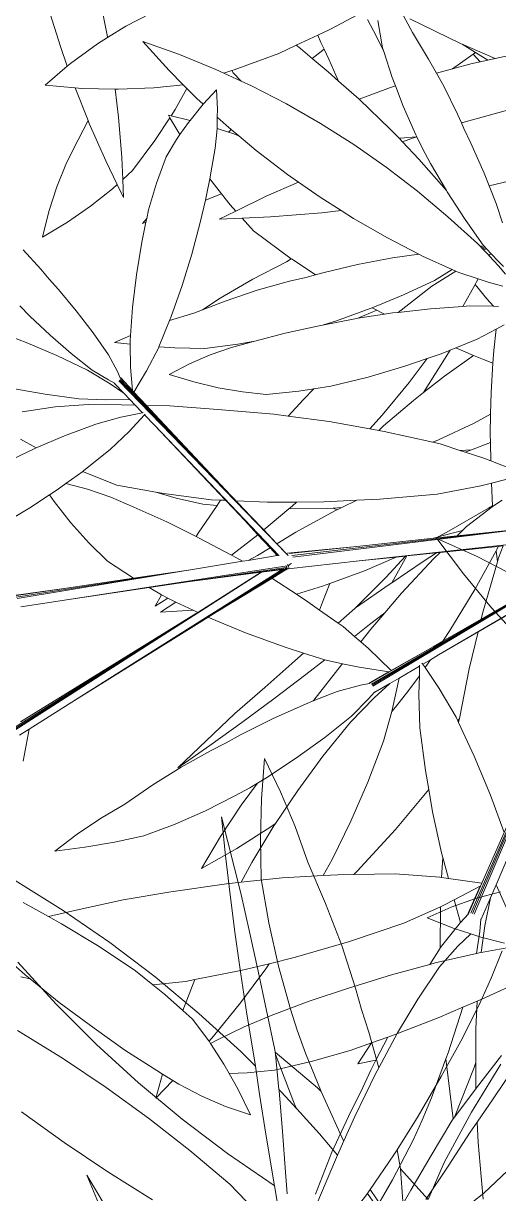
# Model space of a CAD drawing. Header units: millimetres. Extents: x 8 to 218431, y 13 to 56484.
# Drawn here: x 41302 to 41467.5, y 11321.4 to 11728.9 of the extents above; entities that cross this region are included whole.
import ezdxf

# ---------------------------------------------------------------- set-up
doc = ezdxf.new("R2010")
doc.units = ezdxf.units.MM
doc.header["$MEASUREMENT"] = 0
doc.layers.add('Edges', color=7, linetype='Continuous', lineweight=18)

# ---------------------------------------------------------------- blocks, each defined once
blk = doc.blocks.new('BAMBOOPLAN')
at = {"layer": 'Edges'}
for p, q in [((-3.9006, 11.9963), (-3.6823, 11.9761)), ((-3.9006, 11.9963), (-3.7187, 11.8739)), ((-3.6823, 11.9761), (-3.4647, 11.9458)), ((-3.7187, 11.8739), (-3.531, 11.7596)), ((-3.531, 11.7596), (-3.338, 11.6539)), ((-4.3552, 10.6821), (-4.3031, 10.4874)), ((-4.3552, 10.6821), (-4.2248, 10.5504)), ((-4.2248, 10.5504), (-4.1004, 10.4109)), ((-4.3031, 10.4874), (-4.243, 10.2965)), ((-3.1343, 10.366), (-3.0276, 10.4385)), ((-4.1004, 10.4109), (-3.9826, 10.2637)), ((-3.2353, 10.2854), (-3.1343, 10.366)), ((-4.4623, 10.3367), (-4.3805, 10.1607)), ((-4.2467, 10.01), (-4.4623, 10.3367)), ((-4.243, 10.2965), (-4.1749, 10.1099)), ((-3.9826, 10.2637), (-3.8317, 10.099)), ((-3.3306, 10.1968), (-3.2353, 10.2854)), ((-3.3306, 10.1968), (-3.1871, 10.1904)), ((-3.1871, 10.1904), (-3.1002, 10.192)), ((-3.1002, 10.192), (-3.1397, 10.1126)), ((-3.1002, 10.192), (-3.0463, 10.1929)), ((-3.0463, 10.1929), (-2.9252, 10.2031)), ((-4.3805, 10.1607), (-4.2954, 9.9837)), ((-2.9248, 10.1633), (-2.9312, 10.0162)), ((-4.1749, 10.1099), (-4.0677, 9.9163)), ((-3.8317, 10.099), (-3.6875, 9.9276)), ((-3.1397, 10.1126), (-3.1929, 9.986)), ((-2.9312, 10.0162), (-2.9455, 9.8717)), ((-4.2954, 9.9837), (-4.2072, 9.8062)), ((-4.2467, 10.01), (-4.1435, 9.8415)), ((-3.1929, 9.986), (-3.2424, 9.7989)), ((-4.0677, 9.9163), (-3.9521, 9.7275)), ((-3.6875, 9.9276), (-3.5536, 9.75)), ((-4.1435, 9.8415), (-4.0399, 9.6714)), ((-2.9455, 9.8717), (-2.9723, 9.6709)), ((-4.2072, 9.8062), (-4.1161, 9.6285)), ((-3.2424, 9.7989), (-3.2843, 9.6075)), ((-3.9521, 9.7275), (-3.8258, 9.5441)), ((-3.5536, 9.75), (-3.4904, 9.6583)), ((-5.3303, 9.7034), (-5.0553, 9.6403)), ((-4.0399, 9.6714), (-3.9361, 9.5002)), ((-2.9723, 9.6709), (-3.0067, 9.4733)), ((-5.0553, 9.6403), (-4.783, 9.5647)), ((-4.1161, 9.6285), (-4.0224, 9.4511)), ((-3.4904, 9.6583), (-3.4196, 9.5637)), ((-3.2843, 9.6075), (-3.3154, 9.4121)), ((-2.7473, 9.6276), (-2.8058, 9.3538)), ((-4.783, 9.5647), (-4.5142, 9.4767)), ((-3.4196, 9.5637), (-3.3154, 9.4121)), ((-3.9361, 9.5002), (-3.8325, 9.3283)), ((-3.8258, 9.5441), (-3.7605, 9.4574)), ((-4.5142, 9.4767), (-4.2495, 9.3766)), ((-4.0224, 9.4511), (-3.9263, 9.2744)), ((-3.7605, 9.4574), (-3.6836, 9.3626)), ((-3.0067, 9.4733), (-3.0507, 9.2487)), ((-4.2495, 9.3766), (-3.9897, 9.2646)), ((-3.3208, 9.3779), (-3.3494, 9.1451)), ((-3.3154, 9.4121), (-3.3208, 9.3779)), ((-5.1837, 9.3227), (-4.9354, 9.1878)), ((-3.8325, 9.3283), (-3.8277, 9.318)), ((-3.8277, 9.318), (-3.5713, 9.2187)), ((-3.8277, 9.318), (-3.8231, 9.3079)), ((-3.6836, 9.3626), (-3.5474, 9.2081)), ((-2.8058, 9.3538), (-2.8537, 9.0724)), ((-3.9897, 9.2646), (-3.8984, 9.2203)), ((-3.9263, 9.2744), (-3.8984, 9.2203)), ((-3.8231, 9.3079), (-3.6521, 9.1054)), ((-3.8231, 9.3079), (-3.7493, 9.1479)), ((-3.8984, 9.2203), (-3.8338, 9.0951)), ((-3.5713, 9.2187), (-3.5474, 9.2081)), ((-3.5474, 9.2081), (-3.5261, 9.1839)), ((-3.0507, 9.2487), (-3.0959, 9.0561)), ((-4.9354, 9.1878), (-4.681, 9.0642)), ((-3.7493, 9.1479), (-3.7352, 9.141)), ((-3.7493, 9.1479), (-3.747, 9.1428)), ((-3.747, 9.1428), (-3.664, 8.9567)), ((-3.5261, 9.1839), (-3.3618, 9.0121)), ((-3.3494, 9.1451), (-3.3611, 9.0115)), ((-2.5223, 9.176), (-2.6169, 8.9931)), ((-3.8338, 9.0951), (-3.7394, 8.9173)), ((-3.7352, 9.141), (-3.6345, 9.0863)), ((-3.6521, 9.1054), (-3.6345, 9.0863)), ((-3.6345, 9.0863), (-3.4869, 9.0062)), ((-4.681, 9.0642), (-4.4211, 8.9522)), ((-3.1024, 9.0283), (-3.158, 8.826)), ((-3.0959, 9.0561), (-3.1024, 9.0283)), ((-3.0959, 9.0561), (-3.0485, 8.9726)), ((-2.8537, 9.0724), (-2.8681, 8.8726)), ((-5.0748, 9.0022), (-4.8191, 8.9446)), ((-3.4869, 9.0062), (-3.3677, 8.9349)), ((-3.3611, 9.0115), (-3.3677, 8.9349)), ((-3.3618, 9.0121), (-3.3611, 9.0115)), ((-3.0485, 8.9726), (-2.8681, 8.8726)), ((-3.0485, 8.9726), (-3.048, 8.9718)), ((-3.048, 8.9718), (-2.9858, 8.824)), ((-2.6169, 8.9931), (-2.7378, 8.8064)), ((-4.8191, 8.9446), (-4.5659, 8.8777)), ((-4.4211, 8.9522), (-4.1564, 8.8521)), ((-3.7394, 8.9173), (-3.6139, 8.6881)), ((-3.664, 8.9567), (-3.5837, 8.7704)), ((-3.3699, 8.9099), (-3.3854, 8.6721)), ((-3.3677, 8.9349), (-3.3699, 8.9099)), ((-4.5659, 8.8777), (-4.3157, 8.8016)), ((-4.1564, 8.8521), (-3.8876, 8.7641)), ((-4.3157, 8.8016), (-4.0691, 8.7164)), ((-3.1647, 8.8033), (-3.2286, 8.6085)), ((-3.1617, 8.8126), (-3.1647, 8.8033)), ((-3.1647, 8.8033), (-3.0564, 8.7235)), ((-3.158, 8.826), (-3.1617, 8.8126)), ((-3.158, 8.826), (-3.0689, 8.7591)), ((-3.8876, 8.7641), (-3.6154, 8.6885)), ((-3.5837, 8.7704), (-3.5416, 8.6712)), ((-4.0691, 8.7164), (-3.8268, 8.6225)), ((-3.6154, 8.6885), (-3.6139, 8.6881)), ((-3.6139, 8.6881), (-3.5608, 8.5914)), ((-4.9245, 8.6254), (-4.6742, 8.5493)), ((-3.8268, 8.6225), (-3.6153, 8.5147)), ((-4.6742, 8.5493), (-4.421, 8.4823)), ((-4.421, 8.4823), (-4.1654, 8.4247)), ((-4.5141, 8.433), (-4.3849, 8.2882)), ((-4.2133, 8.1825), (-4.5141, 8.433)), ((0.6403, -1.6736), (0.7112, -1.7404)), ((0.6775, -1.6799), (0.9557, -1.714)), ((1.1427, -1.7283), (1.2236, -1.6788)), ((0.3172, -1.8598), (0.4454, -1.7227)), ((0.529, -1.7393), (0.5957, -1.8614)), ((0.7112, -1.7404), (0.8307, -1.8387)), ((0.9557, -1.714), (0.9652, -1.7147)), ((0.9585, -1.8464), (1.0321, -1.7435)), ((0.9652, -1.7147), (1.1427, -1.7283)), ((1.0403, -1.732), (0.9652, -1.7147)), ((1.0321, -1.7435), (1.0403, -1.732)), ((1.0321, -1.7435), (1.0781, -1.7679)), ((1.1102, -1.7482), (1.0403, -1.732)), ((1.1102, -1.7482), (1.1427, -1.7283)), ((0.549, -1.8175), (0.4796, -1.7523)), ((0.9585, -1.8464), (1.0426, -1.7896)), ((1.0426, -1.7896), (1.0781, -1.7679)), ((1.0781, -1.7679), (1.1102, -1.7482)), ((0.2699, -1.9059), (0.3172, -1.8598)), ((0.607, -1.8762), (0.549, -1.8175)), ((0.5957, -1.8614), (0.607, -1.8762)), ((0.8307, -1.8387), (0.8907, -1.8924)), ((0.8907, -1.8924), (0.9585, -1.8464)), ((0.1851, -1.9887), (0.2699, -1.9059)), ((0.2966, -1.9354), (0.2699, -1.9059)), ((0.607, -1.8762), (0.6891, -1.984)), ((0.8907, -1.8924), (0.9464, -1.9422)), ((0.2813, -2.0248), (0.3223, -1.9615)), ((0.3223, -1.9615), (0.2966, -1.9354)), ((0.3612, -2.0011), (0.3223, -1.9615)), ((0.9464, -1.9422), (1.056, -2.0511)), ((1.094, -2.0819), (1.3104, -1.9341)), ((0.1165, -2.0556), (0.1851, -1.9887)), ((0.1851, -1.9887), (0.2102, -1.9971)), ((0.2102, -1.9971), (0.2813, -2.0248)), ((0.2813, -2.0248), (0.3782, -2.0627)), ((0.4196, -2.0653), (0.3612, -2.0011)), ((0.5682, -2.1403), (0.6969, -2.035)), ((0.6891, -1.984), (0.7183, -2.0191)), ((0.6969, -2.035), (0.7183, -2.0191)), ((0.7183, -2.0191), (0.7877, -2.1025)), ((-0.7163, -2.2553), (-0.8184, -2.0793)), ((-0.6472, -2.1767), (-0.5515, -2.0767)), ((-0.0669, -2.2062), (0.1165, -2.0556)), ((0.3782, -2.0627), (0.4434, -2.0893)), ((0.4434, -2.0893), (0.4196, -2.0653)), ((0.4434, -2.0893), (0.5682, -2.1403)), ((1.056, -2.0511), (1.0883, -2.0861)), ((1.0883, -2.0861), (1.094, -2.0819)), ((1.0883, -2.0861), (1.1085, -2.1079)), ((0.5682, -2.1403), (0.5717, -2.1417)), ((0.5717, -2.1417), (0.7614, -2.2293)), ((0.7877, -2.1025), (0.8927, -2.2161)), ((1.1085, -2.1079), (1.1662, -2.1657)), ((-0.7145, -2.2588), (-0.6472, -2.1767)), ((-0.0757, -2.2127), (-0.0669, -2.2062)), ((1.1662, -2.1657), (1.277, -2.2855)), ((-0.9219, -2.3784), (-1.0434, -2.2141)), ((-0.752, -2.3046), (-0.7145, -2.2588)), ((-0.7145, -2.2588), (-0.7163, -2.2553)), ((-0.5428, -2.2208), (-0.3486, -2.2226)), ((-0.5428, -2.2208), (-0.3711, -2.3145)), ((-0.3486, -2.2226), (-0.154, -2.2332)), ((-0.154, -2.2332), (-0.1096, -2.2376)), ((-0.1096, -2.2376), (-0.0757, -2.2127)), ((-0.1096, -2.2376), (-0.0153, -2.247)), ((-0.0757, -2.2127), (-0.0658, -2.2207)), ((-0.0658, -2.2207), (-0.0153, -2.247)), ((-0.0153, -2.247), (0.0404, -2.2526)), ((0.0404, -2.2526), (0.2342, -2.2807)), ((0.7614, -2.2293), (0.8199, -2.2596)), ((0.8199, -2.2596), (0.8261, -2.2572)), ((0.8199, -2.2596), (0.8415, -2.2708)), ((0.8261, -2.2572), (0.8981, -2.2256)), ((0.8415, -2.2708), (0.8832, -2.2375)), ((0.8832, -2.2375), (0.8986, -2.2262)), ((0.8927, -2.2161), (0.901, -2.2243)), ((0.8981, -2.2256), (0.901, -2.2243)), ((0.8986, -2.2262), (0.8981, -2.2256)), ((0.8986, -2.2262), (0.9011, -2.2244)), ((0.901, -2.2243), (0.9011, -2.2244)), ((0.9011, -2.2244), (0.9462, -2.2693)), ((0.9462, -2.2693), (1.0081, -2.3266)), ((1.3204, -2.3365), (1.4878, -2.231)), ((-0.847, -2.4405), (-0.752, -2.3046)), ((-0.3711, -2.3145), (-0.2818, -2.3581)), ((-0.118, -2.3278), (-0.1565, -2.4173)), ((-0.118, -2.3278), (-0.0811, -2.4181)), ((0.2342, -2.2807), (0.4268, -2.3175)), ((0.4268, -2.3175), (0.6179, -2.3628)), ((0.8415, -2.2708), (0.9468, -2.3254)), ((0.9468, -2.3254), (1.1278, -2.4288)), ((1.0081, -2.3266), (1.1278, -2.4288)), ((1.277, -2.2855), (1.3204, -2.3365)), ((-0.8577, -2.4588), (-0.9219, -2.3784)), ((-0.4159, -2.4212), (-0.2818, -2.3581)), ((-0.2818, -2.3581), (-0.2592, -2.3692)), ((-0.2791, -2.4877), (-0.2592, -2.3692)), ((-0.2592, -2.3692), (-0.195, -2.4006)), ((0.6179, -2.3628), (0.8069, -2.4166)), ((1.3204, -2.3365), (1.3827, -2.4095)), ((-0.8577, -2.4588), (-0.847, -2.4405)), ((-0.5809, -2.4854), (-0.4159, -2.4212)), ((-0.195, -2.4006), (-0.1565, -2.4173)), ((-0.1605, -2.4268), (-0.1921, -2.5154)), ((-0.1565, -2.4173), (-0.1605, -2.4268)), ((-0.0811, -2.4181), (-0.0691, -2.4553)), ((0.8069, -2.4166), (0.9934, -2.4787)), ((1.1278, -2.4288), (1.1333, -2.4335)), ((1.1333, -2.4335), (1.2625, -2.5352)), ((1.3827, -2.4095), (1.4448, -2.4894)), ((-0.9318, -2.584), (-0.8577, -2.4588)), ((-0.753, -2.5398), (-0.5944, -2.4897)), ((-0.5944, -2.4897), (-0.5809, -2.4854)), ((-0.5333, -2.6159), (-0.5944, -2.4897)), ((-0.2886, -2.5247), (-0.2791, -2.4877)), ((-0.0691, -2.4553), (-0.015, -2.4789)), ((-0.0691, -2.4553), (-0.052, -2.5083)), ((-0.015, -2.4789), (0.0161, -2.4908)), ((0.0075, -2.5071), (0.0161, -2.4908)), ((0.0161, -2.4908), (0.0623, -2.5085)), ((0.9934, -2.4787), (1.1769, -2.549)), ((-0.9318, -2.584), (-0.786, -2.5479)), ((-0.786, -2.5479), (-0.753, -2.5398)), ((-0.6718, -2.6806), (-0.786, -2.5479)), ((-0.3253, -2.667), (-0.2913, -2.5351)), ((-0.3022, -2.526), (-0.2886, -2.5247)), ((-0.3022, -2.526), (-0.2913, -2.5351)), ((-0.2913, -2.5351), (-0.2164, -2.598)), ((-0.2886, -2.5247), (-0.1921, -2.5154)), ((-0.196, -2.5263), (-0.2164, -2.598)), ((-0.1921, -2.5154), (-0.196, -2.5263)), ((-0.052, -2.5083), (0.0075, -2.5071)), ((-0.052, -2.5083), (-0.0513, -2.5104)), ((-0.0513, -2.5104), (-0.0287, -2.6044)), ((0.0075, -2.5071), (0.0295, -2.5066)), ((0.0295, -2.5066), (0.0623, -2.5085)), ((0.0623, -2.5085), (0.1685, -2.5492)), ((0.1685, -2.5492), (0.355, -2.6113)), ((1.1769, -2.549), (1.3605, -2.6267)), ((1.2625, -2.5352), (1.3891, -2.6252)), ((-0.4529, -2.7995), (-0.5333, -2.6159)), ((-0.2164, -2.598), (-0.2244, -2.6259)), ((-0.0287, -2.6044), (-0.0133, -2.7)), ((0.355, -2.6113), (0.4176, -2.6291)), ((-0.3811, -2.8439), (-0.3253, -2.667)), ((-0.2244, -2.6259), (-0.2455, -2.7255)), ((0.289, -2.7482), (0.4176, -2.6291)), ((0.4176, -2.6291), (0.544, -2.6651)), ((0.544, -2.6651), (0.6648, -2.6938)), ((1.3605, -2.6267), (1.3732, -2.6334)), ((1.3732, -2.6334), (1.3816, -2.6339)), ((1.3732, -2.6334), (1.3784, -2.6362)), ((1.3784, -2.6362), (1.3816, -2.6339)), ((1.3784, -2.6362), (1.3794, -2.6368)), ((1.3794, -2.6368), (1.3833, -2.634)), ((1.3794, -2.6368), (1.3865, -2.6405)), ((1.3816, -2.6339), (1.3833, -2.634)), ((1.3833, -2.634), (1.3929, -2.6272)), ((1.3998, -2.6309), (1.3865, -2.6405)), ((1.3865, -2.6405), (1.3918, -2.6433)), ((1.3891, -2.6252), (1.3929, -2.6272)), ((1.405, -2.6337), (1.3918, -2.6433)), ((1.3918, -2.6433), (1.3979, -2.6466)), ((1.3929, -2.6272), (1.3998, -2.6309)), ((1.411, -2.6369), (1.3979, -2.6466)), ((1.3979, -2.6466), (1.4297, -2.6634)), ((1.3998, -2.6309), (1.405, -2.6337)), ((1.405, -2.6337), (1.411, -2.6369)), ((1.411, -2.6369), (1.4427, -2.654)), ((1.4297, -2.6634), (1.4357, -2.6591)), ((1.4297, -2.6634), (1.4348, -2.6662)), ((1.4348, -2.6662), (1.4357, -2.6591)), ((1.4348, -2.6662), (1.4952, -2.6982)), ((1.4357, -2.6591), (1.4418, -2.6547)), ((1.4418, -2.6547), (1.4427, -2.654)), ((1.4418, -2.6547), (1.4453, -2.6554)), ((1.4427, -2.654), (1.4453, -2.6554)), ((1.4453, -2.6554), (1.4839, -2.6761)), ((1.4839, -2.6761), (1.5203, -2.6928)), ((-0.6874, -2.7875), (-0.6718, -2.6806)), ((-0.6615, -2.6926), (-0.6718, -2.6806)), ((-0.5233, -2.8416), (-0.6615, -2.6926)), ((-0.2455, -2.7255), (-0.2474, -2.8646)), ((-0.0133, -2.7), (-0.0047, -2.7585)), ((0.343, -2.8384), (0.5785, -2.7355)), ((0.5785, -2.7355), (0.6648, -2.6938)), ((0.6648, -2.6938), (0.7351, -2.7104)), ((0.7351, -2.7104), (0.9277, -2.7472)), ((1.4952, -2.6982), (1.5406, -2.7258)), ((-0.7044, -2.9154), (-0.6874, -2.7875)), ((-0.0047, -2.7585), (0.0072, -2.839)), ((-0.0047, -2.7585), (0.0741, -2.8089)), ((0.1701, -2.8669), (0.289, -2.7482)), ((0.9277, -2.7472), (1.1019, -2.7725)), ((0.9836, -2.8332), (1.1019, -2.7725)), ((1.1019, -2.7725), (1.1215, -2.7753)), ((1.1215, -2.7753), (1.2832, -2.7906)), ((1.2149, -2.9014), (1.3025, -2.7925)), ((1.2178, -2.8707), (1.2832, -2.7906)), ((1.2832, -2.7906), (1.3025, -2.7925)), ((1.3025, -2.7925), (1.3195, -2.7941)), ((1.3195, -2.7941), (1.42, -2.7924)), ((1.4175, -2.8131), (1.42, -2.7924)), ((1.42, -2.7924), (1.4724, -2.7915)), ((1.4724, -2.7915), (1.5482, -2.7858)), ((-0.4306, -2.9344), (-0.5233, -2.8416)), ((-0.4128, -2.9018), (-0.4529, -2.7995)), ((-0.4128, -2.9018), (-0.3811, -2.8439)), ((0.0072, -2.839), (0.0098, -2.8657)), ((0.0098, -2.8657), (0.0741, -2.8089)), ((0.0741, -2.8089), (0.1334, -2.8468)), ((0.1334, -2.8468), (0.1701, -2.8669)), ((0.2118, -2.8898), (0.343, -2.8384)), ((0.8301, -2.9211), (0.9836, -2.8332)), ((1.3939, -2.9467), (1.4158, -2.8228)), ((1.4158, -2.8228), (1.4175, -2.8131)), ((1.4158, -2.8228), (1.4928, -2.8718)), ((-0.3802, -2.9848), (-0.4128, -2.9018)), ((-0.2474, -2.8646), (-0.242, -3.0033)), ((0.0098, -2.8657), (0.0206, -2.9791)), ((0.1054, -2.9315), (0.1701, -2.8669)), ((0.1054, -2.9315), (0.2118, -2.8898)), ((0.2118, -2.8898), (0.286, -2.9305)), ((1.0952, -2.9892), (1.2178, -2.8707)), ((1.0978, -3.08), (1.2149, -2.9014)), ((1.4231, -2.9341), (1.5367, -2.8967)), ((1.4928, -2.8718), (1.5367, -2.8967)), ((1.5367, -2.8967), (1.5615, -2.8885)), ((-0.7116, -3.0442), (-0.7044, -2.9154)), ((-0.5206, -3.0794), (-0.4462, -2.963)), ((-0.4462, -2.963), (-0.4306, -2.9344)), ((-0.3802, -2.9848), (-0.4306, -2.9344)), ((0.286, -2.9305), (0.5088, -3.0008)), ((0.6801, -3.0153), (0.8301, -2.9211)), ((1.2444, -3.0109), (1.3939, -2.9467)), ((1.3939, -2.9467), (1.4231, -2.9341)), ((1.5864, -2.9998), (1.6173, -2.9666)), ((-0.242, -3.0033), (-0.2366, -3.0469)), ((0.0206, -2.9791), (0.0336, -3.1416)), ((0.3601, -3.1595), (0.4902, -3.0231)), ((0.4902, -3.0231), (0.5088, -3.0008)), ((0.5088, -3.0008), (0.5128, -3.0021)), ((0.5128, -3.0021), (0.6482, -3.0371)), ((0.6482, -3.0371), (0.6801, -3.0153)), ((0.9694, -3.0998), (1.0952, -2.9892)), ((1.0978, -3.08), (1.2444, -3.0109)), ((1.5142, -3.0773), (1.5864, -2.9998)), ((1.6104, -3.1041), (1.5864, -2.9998)), ((-0.7089, -3.1735), (-0.7116, -3.0442)), ((-0.604, -3.1928), (-0.5206, -3.0794)), ((-0.249, -3.077), (-0.2366, -3.0469)), ((-0.249, -3.077), (-0.2343, -3.0651)), ((-0.2366, -3.0469), (-0.2343, -3.0651)), ((-0.2343, -3.0651), (-0.2216, -3.1661)), ((0.5363, -3.1099), (0.607, -3.0654)), ((0.607, -3.0654), (0.6482, -3.0371)), ((1.0727, -3.0918), (1.0978, -3.08)), ((1.4277, -3.1523), (1.5142, -3.0773)), ((0.0336, -3.1416), (0.0393, -3.3045)), ((0.399, -3.2047), (0.5363, -3.1099)), ((0.8225, -3.2194), (0.9613, -3.107)), ((0.9179, -3.1735), (0.9945, -3.1044)), ((0.9179, -3.1735), (1.0374, -3.1105)), ((0.9613, -3.107), (0.9694, -3.0998)), ((0.9694, -3.0998), (0.9948, -3.1041)), ((0.9945, -3.1044), (0.9948, -3.1041)), ((0.9948, -3.1041), (1.019, -3.1082)), ((1.019, -3.1082), (1.0374, -3.1105)), ((1.0374, -3.1105), (1.0727, -3.0918)), ((1.6271, -3.1654), (1.6104, -3.1041)), ((-0.6963, -3.3029), (-0.7089, -3.1735)), ((-0.6963, -3.3029), (-0.604, -3.1928)), ((-0.2216, -3.1661), (-0.1939, -3.3276)), ((0.2384, -3.3014), (0.3601, -3.1595)), ((0.7632, -3.2635), (0.9047, -3.1805)), ((0.9047, -3.1805), (0.9179, -3.1735)), ((1.3481, -3.4148), (1.4042, -3.1726)), ((1.3675, -3.2044), (1.4042, -3.1726)), ((1.4042, -3.1726), (1.4277, -3.1523)), ((1.4193, -3.3048), (1.5229, -3.1596)), ((1.4277, -3.1523), (1.5229, -3.1596)), ((1.5229, -3.1596), (1.5763, -3.1637)), ((1.5763, -3.1637), (1.6271, -3.1654)), ((1.6654, -3.3055), (1.6271, -3.1654)), ((0.2661, -3.3074), (0.399, -3.2047)), ((0.7632, -3.2635), (0.8225, -3.2194)), ((1.2178, -3.322), (1.3104, -3.2493)), ((1.2646, -3.391), (1.3104, -3.2493)), ((1.3104, -3.2493), (1.3675, -3.2044)), ((0.0393, -3.3045), (0.0376, -3.4674)), ((0.1741, -3.3849), (0.2384, -3.3014)), ((0.1741, -3.3849), (0.2661, -3.3074)), ((0.6004, -3.361), (0.7409, -3.2766)), ((0.7409, -3.2766), (0.7632, -3.2635)), ((1.3481, -3.4148), (1.4193, -3.3048)), ((1.699, -3.4092), (1.6654, -3.3055)), ((-0.1939, -3.3276), (-0.1588, -3.4876)), ((0.4704, -3.4484), (0.6004, -3.361)), ((1.0626, -3.4329), (1.2178, -3.322)), ((-0.7672, -3.3951), (-0.653, -3.4573)), ((0.0364, -3.4899), (0.1379, -3.4153)), ((0.1379, -3.4153), (0.1741, -3.3849)), ((0.9024, -3.5367), (1.0626, -3.4329)), ((1.1903, -3.5896), (1.2646, -3.391)), ((1.3129, -3.4692), (1.3481, -3.4148)), ((1.6358, -3.4767), (1.699, -3.4092)), ((1.7297, -3.5043), (1.699, -3.4092)), ((-0.653, -3.4573), (-0.5972, -3.4909)), ((-0.5972, -3.4909), (-0.5365, -3.5242)), ((-0.1588, -3.4876), (-0.1232, -3.6231)), ((0.0364, -3.4899), (0.0292, -3.63)), ((0.0376, -3.4674), (0.0364, -3.4899)), ((0.2472, -3.5642), (0.3957, -3.49)), ((0.3708, -3.515), (0.4646, -3.4523)), ((0.3957, -3.49), (0.4704, -3.4484)), ((0.4646, -3.4523), (0.4704, -3.4484)), ((1.214, -3.6377), (1.3129, -3.4692)), ((1.4953, -3.614), (1.6358, -3.4767)), ((-0.5365, -3.5242), (-0.4182, -3.5955)), ((0.2824, -3.5844), (0.3708, -3.515)), ((0.8263, -3.5767), (0.9024, -3.5367)), ((1.666, -3.6074), (1.7439, -3.5424)), ((1.7439, -3.5424), (1.7297, -3.5043)), ((1.776, -3.6282), (1.7439, -3.5424)), ((-0.4182, -3.5955), (-0.3031, -3.6715)), ((0.0292, -3.63), (0.1053, -3.6094)), ((0.1053, -3.6094), (0.2472, -3.5642)), ((0.1996, -3.6604), (0.2824, -3.5844)), ((0.759, -3.6121), (0.8263, -3.5767)), ((0.7944, -3.643), (0.8263, -3.5767)), ((1.1544, -3.6739), (1.1903, -3.5896)), ((1.6147, -3.6279), (1.666, -3.6074)), ((1.6413, -3.628), (1.666, -3.6074)), ((-0.6925, -3.6632), (-0.6286, -3.6951)), ((-0.1872, -3.6815), (-0.1232, -3.6231)), ((-0.1872, -3.6815), (-0.1107, -3.6644)), ((-0.1232, -3.6231), (-0.1163, -3.6491)), ((-0.1163, -3.6491), (-0.1107, -3.6644)), ((-0.1107, -3.6644), (-0.0712, -3.7712)), ((0.029, -3.6341), (0.0097, -3.7628)), ((0.0292, -3.63), (0.029, -3.6341)), ((0.1226, -3.7429), (0.1996, -3.6604)), ((0.6115, -3.6799), (0.759, -3.6121)), ((0.7503, -3.7463), (0.7944, -3.643)), ((1.1544, -3.6739), (1.1986, -3.667)), ((1.1986, -3.667), (1.214, -3.6377)), ((1.1986, -3.667), (1.2266, -3.6626)), ((1.2266, -3.6626), (1.4723, -3.6346)), ((1.4723, -3.6346), (1.4953, -3.614)), ((1.4723, -3.6346), (1.5102, -3.6303)), ((1.5102, -3.6303), (1.6133, -3.6285)), ((1.6133, -3.6285), (1.6147, -3.6279)), ((1.6133, -3.6285), (1.6413, -3.628)), ((1.6413, -3.628), (1.7326, -3.6265)), ((1.7326, -3.6265), (1.776, -3.6282)), ((1.776, -3.6282), (1.943, -3.635)), ((1.8149, -3.7311), (1.9374, -3.6515)), ((-0.6286, -3.6951), (-0.5015, -3.7522)), ((-0.3031, -3.6715), (-0.1955, -3.7497)), ((0.2498, -3.7384), (0.374, -3.7263)), ((0.374, -3.7263), (0.4946, -3.7069)), ((0.4946, -3.7069), (0.6115, -3.6799)), ((0.7503, -3.7463), (0.9516, -3.7055)), ((0.9516, -3.7055), (1.1544, -3.6739)), ((1.3179, -4.3126), (2.584, -3.7127)), ((-0.5015, -3.7522), (-0.3724, -3.804)), ((-0.1955, -3.7497), (-0.1266, -3.8134)), ((-0.0712, -3.7712), (-0.0244, -3.8786)), ((0.0097, -3.7628), (-0.0154, -3.8834)), ((0.1226, -3.7429), (0.2498, -3.7384)), ((0.4081, -3.8286), (0.6785, -3.7609)), ((0.6785, -3.7609), (0.7503, -3.7463)), ((1.5764, -3.871), (1.7695, -3.7607)), ((2.5327, -3.7556), (1.5861, -4.8791)), ((1.7695, -3.7607), (1.8149, -3.7311)), ((1.8559, -3.836), (1.8149, -3.7311)), ((1.8447, -4.625), (2.5849, -3.7592)), ((-0.7679, -3.8213), (-0.6025, -3.8257)), ((-0.6025, -3.8257), (-0.4376, -3.8375)), ((-0.4376, -3.8375), (-0.2692, -3.8566)), ((-0.3724, -3.804), (-0.2468, -3.8478)), ((-0.1266, -3.8134), (-0.1025, -3.8387)), ((-0.101, -3.8381), (-0.1025, -3.8387)), ((-0.1025, -3.8387), (-0.1014, -3.8398)), ((-0.0999, -3.8384), (-0.101, -3.8381)), ((-0.0999, -3.8384), (-0.0244, -3.8786)), ((-0.0995, -3.84), (-0.0239, -3.8798)), ((0.1757, -3.8905), (0.4081, -3.8286)), ((1.7682, -3.9763), (1.8562, -3.8423)), ((1.8408, -3.8549), (1.8559, -3.836)), ((1.8576, -3.8404), (1.8559, -3.836)), ((1.8562, -3.8423), (1.8576, -3.8404)), ((1.8576, -3.8404), (1.8921, -3.7943)), ((2.5681, -3.7919), (2.4334, -5.7873)), ((-0.2692, -3.8566), (-0.14, -3.884)), ((-0.2468, -3.8478), (-0.1552, -3.868)), ((-0.1552, -3.868), (-0.1204, -3.8735)), ((-0.14, -3.884), (-0.0604, -3.9058)), ((-0.1199, -3.8751), (-0.1204, -3.8735)), ((-0.1204, -3.8735), (-0.1191, -3.8737)), ((-0.1199, -3.8751), (-0.0604, -3.9058)), ((0.9755, -4.4014), (-0.1044, -3.8554)), ((0.7342, -4.278), (-0.1023, -3.8507)), ((0.6573, -4.2383), (-0.1007, -3.8463)), ((-0.0244, -3.8786), (-0.0239, -3.8798)), ((-0.0239, -3.8798), (-0.0156, -3.8841)), ((-0.0154, -3.8834), (-0.0156, -3.8841)), ((-0.0156, -3.8841), (0.1504, -3.9715)), ((-0.0154, -3.8834), (0.0651, -3.9261)), ((0.0651, -3.9261), (0.1757, -3.8905)), ((2.1238, -3.8535), (1.0004, -4.402)), ((1.316, -3.9881), (1.5764, -3.871)), ((1.6848, -4.0348), (1.8408, -3.8549)), ((-0.1365, -3.9666), (-0.0229, -3.9251)), ((-0.0604, -3.9058), (-0.0229, -3.9251)), ((-0.0529, -3.9642), (0.0123, -3.9432)), ((-0.0229, -3.9251), (0.0123, -3.9432)), ((0.0123, -3.9432), (0.0587, -3.967)), ((0.0651, -3.9261), (0.1504, -3.9715)), ((1.9962, -3.9147), (0.993, -4.396)), ((2.3606, -3.9574), (1.5807, -4.875)), ((1.739, -4.0349), (1.9533, -3.9348)), ((-0.4293, -4.0378), (-0.263, -4.0047)), ((-0.362, -4.0815), (-0.2097, -4.0169)), ((-0.263, -4.0047), (-0.1365, -3.9666)), ((-0.2097, -4.0169), (-0.0529, -3.9642)), ((-0.0353, -4.0233), (0.0587, -3.967)), ((0.0258, -4.0771), (0.0714, -3.9735)), ((0.0587, -3.967), (0.0619, -3.9651)), ((0.0714, -3.9735), (0.0735, -3.9687)), ((0.0714, -3.9735), (0.1348, -4.0062)), ((0.1348, -4.0062), (0.5921, -4.2439)), ((0.1348, -4.0062), (0.9325, -4.4166)), ((0.1504, -3.9715), (0.6405, -4.2294)), ((1.2097, -4.0307), (1.316, -3.9881)), ((1.6775, -4.0523), (1.7554, -4.0019)), ((1.739, -4.0349), (1.7554, -4.0019)), ((1.7554, -4.0019), (1.7682, -3.9763)), ((1.9489, -4.0184), (1.9719, -4.0077)), ((1.9691, -4.0705), (1.9719, -4.0077)), ((-0.5926, -4.0633), (-0.4293, -4.0378)), ((-0.1429, -4.0964), (-0.0353, -4.0233)), ((1.0561, -4.0922), (1.2097, -4.0307)), ((1.1498, -4.0899), (1.2097, -4.0307)), ((2.2884, -4.0416), (1.5758, -4.8718)), ((1.6317, -4.085), (1.739, -4.0349)), ((1.6317, -4.085), (1.6495, -4.0723)), ((1.6495, -4.0723), (1.6564, -4.0674)), ((1.6495, -4.0723), (1.6533, -4.0682)), ((1.6533, -4.0682), (1.6848, -4.0348)), ((1.6533, -4.0682), (1.6564, -4.0674)), ((1.6564, -4.0674), (1.6775, -4.0523)), ((1.6859, -4.141), (1.9489, -4.0184)), ((1.9096, -4.2593), (1.9469, -4.0415)), ((1.9469, -4.0415), (1.948, -4.0352)), ((1.9702, -4.0914), (1.9469, -4.0415)), ((1.948, -4.0352), (1.9489, -4.0184)), ((1.9702, -4.0914), (1.9691, -4.0705)), ((-0.5092, -4.1577), (-0.362, -4.0815)), ((-0.2713, -4.2031), (-0.1429, -4.0964)), ((-0.0334, -4.193), (0.0258, -4.0771)), ((0.9028, -4.1823), (1.0855, -4.1159)), ((0.9286, -4.1366), (1.0561, -4.0922)), ((0.9748, -4.2799), (1.1253, -4.1141)), ((1.0855, -4.1159), (1.1097, -4.1061)), ((1.1097, -4.1061), (1.1498, -4.0899)), ((1.1097, -4.1061), (1.1321, -4.1074)), ((1.1253, -4.1141), (1.1321, -4.1074)), ((1.1321, -4.1074), (1.1498, -4.0899)), ((1.2835, -4.2476), (1.6317, -4.085)), ((1.9843, -4.3598), (1.9702, -4.0914)), ((1.9869, -4.3877), (2.2448, -4.0916)), ((0.6405, -4.2294), (0.7915, -4.1844)), ((0.7915, -4.1844), (0.9286, -4.1366)), ((0.8195, -4.3216), (0.9028, -4.1823)), ((0.9028, -4.1823), (0.9145, -4.1629)), ((0.9145, -4.1629), (0.9286, -4.1366)), ((1.5348, -4.2115), (1.6686, -4.1491)), ((1.5709, -4.3951), (1.6666, -4.1796)), ((1.6203, -4.2116), (1.6686, -4.1491)), ((1.6666, -4.1796), (1.6859, -4.141)), ((1.6686, -4.1491), (1.6859, -4.141)), ((1.993, -4.453), (2.263, -4.1397)), ((2.5394, -4.1856), (2.4244, -5.7871)), ((-0.3841, -4.305), (-0.2713, -4.2031)), ((-0.1233, -4.3338), (-0.0334, -4.193)), ((0.5682, -4.251), (0.5921, -4.2439)), ((0.5921, -4.2439), (0.6421, -4.2698)), ((0.6405, -4.2294), (0.6573, -4.2383)), ((0.7342, -4.278), (0.6573, -4.2383)), ((0.969, -4.392), (1.2835, -4.2476)), ((0.9768, -4.3908), (1.2835, -4.2476)), ((1.3179, -4.3126), (1.4864, -4.234)), ((1.359, -4.3497), (1.4864, -4.234)), ((1.471, -4.3467), (1.5283, -4.2145)), ((1.4864, -4.234), (1.5283, -4.2145)), ((1.5073, -4.3619), (1.5348, -4.2115)), ((1.5073, -4.3619), (1.6203, -4.2116)), ((1.5283, -4.2145), (1.5348, -4.2115)), ((-0.4722, -4.2892), (-0.3841, -4.305)), ((-0.3922, -4.3123), (-0.3841, -4.305)), ((0.2904, -4.3127), (0.5228, -4.2645)), ((0.3552, -4.314), (0.4917, -4.2991)), ((0.4917, -4.2991), (0.5598, -4.2819)), ((0.5158, -4.4427), (0.5598, -4.2819)), ((0.5228, -4.2645), (0.5682, -4.251)), ((0.5598, -4.2819), (0.5682, -4.251)), ((0.6421, -4.2698), (0.9277, -4.4182)), ((0.7151, -4.3084), (0.6421, -4.2698)), ((0.9251, -4.4195), (0.7151, -4.3084)), ((0.7997, -4.3537), (0.7151, -4.3084)), ((0.8195, -4.3216), (0.7342, -4.278)), ((0.904, -4.3648), (0.9748, -4.2799)), ((1.8585, -4.4915), (1.9096, -4.2593)), ((-0.508, -4.4269), (-0.3922, -4.3123)), ((-0.187, -4.4249), (-0.1275, -4.3399)), ((-0.1275, -4.3399), (-0.1233, -4.3338)), ((-0.1275, -4.3399), (-0.1185, -4.3409)), ((-0.1185, -4.3409), (0.0553, -4.3485)), ((0.0553, -4.3485), (0.2509, -4.3187)), ((0.2509, -4.3187), (0.2904, -4.3127)), ((0.2509, -4.3187), (0.3552, -4.314)), ((0.7082, -4.492), (0.7997, -4.3537)), ((0.8782, -4.3957), (0.7997, -4.3537)), ((0.904, -4.3648), (0.8195, -4.3216)), ((0.9633, -4.3951), (0.904, -4.3648)), ((0.997, -4.4646), (1.3179, -4.3126)), ((1.2171, -4.4653), (1.359, -4.3497)), ((1.3754, -4.5422), (1.471, -4.3467)), ((1.4978, -4.3745), (1.5073, -4.3619)), ((1.9869, -4.3877), (1.9843, -4.3598)), ((2.5281, -4.3331), (2.4165, -5.7875)), ((-0.2171, -4.468), (-0.187, -4.4249)), ((-0.187, -4.4249), (-0.0764, -4.416)), ((-0.0764, -4.416), (0.0476, -4.4156)), ((0.0476, -4.4156), (0.1714, -4.4246)), ((0.1714, -4.4246), (0.3509, -4.44)), ((0.9238, -4.4201), (0.795, -4.4899)), ((0.8317, -4.4514), (0.8782, -4.3957)), ((0.9238, -4.4201), (0.8782, -4.3957)), ((0.9251, -4.4195), (0.9238, -4.4201)), ((0.9258, -4.4191), (0.9251, -4.4195)), ((0.9325, -4.4166), (0.9326, -4.4167)), ((0.969, -4.392), (0.9633, -4.3951)), ((0.9721, -4.3996), (0.9633, -4.3951)), ((0.9785, -4.4029), (0.9779, -4.4026)), ((0.9785, -4.4029), (0.9779, -4.4026)), ((1.0006, -4.4141), (1.0002, -4.4139)), ((1.3771, -4.5393), (1.4978, -4.3745)), ((1.5236, -4.5145), (1.5709, -4.3951)), ((1.8421, -4.5539), (1.9869, -4.3877)), ((-0.2448, -4.5041), (-0.2171, -4.468)), ((0.0146, -4.9645), (0.9879, -4.4524)), ((0.1865, -5.4552), (0.9745, -4.4726)), ((0.3509, -4.44), (0.5114, -4.4621)), ((0.5114, -4.4621), (0.5158, -4.4427)), ((0.5114, -4.4621), (0.5295, -4.4647)), ((0.5295, -4.4647), (0.7082, -4.492)), ((0.5548, -4.6846), (0.9851, -4.4616)), ((0.9755, -4.4719), (0.6355, -4.6438)), ((0.6657, -4.8625), (0.9913, -4.4599)), ((0.9933, -4.4633), (0.7356, -4.7774)), ((0.795, -4.4899), (0.8317, -4.4514)), ((0.9624, -4.4812), (0.8777, -4.5233)), ((0.9745, -4.4726), (0.9745, -4.4725)), ((0.9762, -4.4715), (0.9755, -4.4719)), ((0.9939, -4.4656), (0.9788, -4.484)), ((0.9931, -4.4669), (0.9788, -4.484)), ((0.9851, -4.4616), (0.9854, -4.4614)), ((0.9855, -4.4587), (0.9856, -4.4587)), ((0.9856, -4.4587), (0.9879, -4.4558)), ((0.9882, -4.4454), (0.9872, -4.4446)), ((0.9879, -4.4524), (0.988, -4.4524)), ((0.989, -4.4462), (0.9882, -4.4454)), ((0.9891, -4.4464), (0.989, -4.4462)), ((0.9926, -4.45), (0.9891, -4.4464)), ((0.996, -4.4541), (0.9926, -4.45)), ((0.9931, -4.4669), (0.9946, -4.465)), ((0.994, -4.4485), (0.9941, -4.4484)), ((0.9941, -4.4484), (0.9968, -4.4444)), ((0.9945, -4.465), (0.9946, -4.465)), ((0.9946, -4.465), (0.9952, -4.4643)), ((0.9946, -4.465), (0.997, -4.4646)), ((0.9981, -4.4574), (0.996, -4.4541)), ((0.9968, -4.4444), (0.9995, -4.4398)), ((0.9982, -4.4577), (0.9981, -4.4574)), ((0.9982, -4.4605), (0.9983, -4.4603)), ((0.9995, -4.4398), (1.0021, -4.435)), ((1.0004, -4.4606), (1.0001, -4.4607)), ((1.0003, -4.4607), (1.0005, -4.4606)), ((1.0021, -4.435), (1.003, -4.433)), ((1.1874, -4.4894), (1.2171, -4.4653)), ((1.2124, -4.5654), (1.2171, -4.4653)), ((1.8447, -4.625), (1.993, -4.453)), ((2.0107, -4.6412), (1.993, -4.453)), ((-0.317, -4.598), (-0.2448, -4.5041)), ((-0.2448, -4.5041), (-0.2129, -4.5277)), ((-0.2129, -4.5277), (-0.0993, -4.6013)), ((0.8777, -4.5233), (-0.0741, -5.7277)), ((0.7705, -4.5031), (0.6276, -4.5805)), ((0.8759, -4.5242), (0.6355, -4.6438)), ((0.8764, -4.5243), (0.7009, -4.7444)), ((0.7082, -4.492), (0.7362, -4.4963)), ((0.9355, -4.5361), (0.7356, -4.7774)), ((0.7362, -4.4963), (0.7705, -4.5031)), ((0.795, -4.4899), (0.7705, -4.5031)), ((0.8768, -4.5238), (0.8759, -4.5242)), ((0.8759, -4.5242), (0.8764, -4.5243)), ((0.8768, -4.5238), (0.8764, -4.5243)), ((0.8777, -4.5233), (0.8768, -4.5238)), ((0.9788, -4.484), (0.9355, -4.5361)), ((0.9355, -4.5361), (0.9411, -4.5372)), ((0.9411, -4.5372), (1.0776, -4.571)), ((1.0776, -4.571), (1.1874, -4.4894)), ((1.3754, -4.5422), (1.3771, -4.5393)), ((1.4698, -4.5952), (1.5236, -4.5145)), ((1.4839, -4.6147), (1.5236, -4.5145)), ((1.8421, -4.5539), (1.8585, -4.4915)), ((-0.4228, -4.7233), (-0.317, -4.598)), ((0.6276, -4.5805), (-0.2299, -5.0446)), ((0.6276, -4.5805), (0.5302, -4.6323)), ((1.0776, -4.571), (1.1438, -4.5874)), ((1.1438, -4.5874), (1.2124, -4.6074)), ((1.2124, -4.6074), (1.2124, -4.5654)), ((1.3199, -4.6388), (1.3754, -4.5422)), ((1.4189, -4.6752), (1.4698, -4.5952)), ((1.6472, -4.7762), (1.806, -4.5954)), ((1.6481, -4.7766), (1.806, -4.5954)), ((1.806, -4.5954), (1.8421, -4.5539)), ((0.5302, -4.6323), (-0.2359, -5.0401)), ((-0.0993, -4.6013), (0.0167, -4.6661)), ((0.285, -4.7596), (0.5302, -4.6323)), ((0.6355, -4.6438), (0.5548, -4.6846)), ((1.2124, -4.6074), (1.3199, -4.6388)), ((1.3199, -4.6388), (1.3493, -4.6474)), ((1.3493, -4.6474), (1.4189, -4.6752)), ((1.4573, -4.6905), (1.4839, -4.6147)), ((1.8139, -4.6611), (1.8447, -4.625)), ((2.0456, -4.8906), (2.0107, -4.6412)), ((0.0167, -4.6661), (0.1347, -4.7218)), ((0.3741, -4.7782), (0.5548, -4.6846)), ((1.4189, -4.6752), (1.4573, -4.6905)), ((1.4573, -4.6905), (1.5042, -4.7093)), ((1.5042, -4.7093), (1.6472, -4.7762)), ((1.697, -4.7978), (1.7734, -4.7084)), ((1.7734, -4.7084), (1.772, -4.7039)), ((1.788, -4.7543), (1.7734, -4.7084)), ((1.7853, -4.6946), (1.7799, -4.6905)), ((1.7853, -4.6946), (1.8139, -4.6611)), ((1.8018, -4.7071), (1.7853, -4.6946)), ((1.8018, -4.7071), (1.8139, -4.6611)), ((1.9011, -4.782), (1.8018, -4.7071)), ((0.7009, -4.7444), (-0.0798, -5.7237)), ((-0.0144, -4.915), (0.285, -4.7596)), ((0.1347, -4.7218), (0.285, -4.7596)), ((0.7009, -4.7444), (0.6427, -4.8167)), ((1.7621, -4.8385), (1.788, -4.7543)), ((1.8159, -4.8423), (1.788, -4.7543)), ((0.0146, -4.9645), (0.3741, -4.7782)), ((0.3741, -4.7782), (0.4439, -4.7919)), ((0.4325, -4.8564), (0.4439, -4.7919)), ((0.4325, -4.8564), (0.4788, -4.7987)), ((0.4439, -4.7919), (0.4788, -4.7987)), ((0.4668, -4.8766), (0.5228, -4.8038)), ((0.4668, -4.8766), (0.6169, -4.8139)), ((0.4788, -4.7987), (0.4823, -4.7994)), ((0.4823, -4.7994), (0.5228, -4.8038)), ((0.5228, -4.8038), (0.6169, -4.8139)), ((0.6169, -4.8139), (0.6427, -4.8167)), ((0.6427, -4.8167), (0.6285, -4.8343)), ((0.6986, -4.8224), (0.6657, -4.8625)), ((0.7356, -4.7774), (0.6986, -4.8224)), ((0.6986, -4.8224), (0.9012, -4.835)), ((1.3251, -4.833), (1.4065, -4.8231)), ((1.331, -5.04), (1.4039, -4.8298)), ((1.4039, -4.8298), (1.4065, -4.8231)), ((1.4065, -4.8231), (1.4907, -4.8128)), ((1.4907, -4.8128), (1.6386, -4.786)), ((1.5662, -4.8684), (1.6386, -4.786)), ((1.5682, -4.8683), (1.6402, -4.7857)), ((1.6386, -4.786), (1.6402, -4.7857)), ((1.6402, -4.7857), (1.6481, -4.7766)), ((1.6472, -4.7762), (1.6481, -4.7766)), ((1.6618, -4.839), (1.697, -4.7978)), ((1.7153, -4.9519), (1.697, -4.7978)), ((2.0282, -4.89), (1.9011, -4.782)), ((0.6285, -4.8343), (-0.0851, -5.7205)), ((0.1452, -5.4257), (0.6285, -4.8343)), ((0.1865, -5.4552), (0.6657, -4.8625)), ((0.9012, -4.835), (1.1111, -4.8384)), ((1.0793, -5.0602), (1.1777, -4.8871)), ((1.1111, -4.8384), (1.2069, -4.836)), ((1.1777, -4.8871), (1.2069, -4.836)), ((1.2069, -4.836), (1.3173, -4.8332)), ((1.2522, -4.9329), (1.3173, -4.8332)), ((1.3173, -4.8332), (1.3251, -4.833)), ((1.527, -4.8944), (1.5657, -4.8716)), ((1.5662, -4.8684), (1.5655, -4.8697)), ((1.5655, -4.8697), (1.5657, -4.8716)), ((1.5657, -4.8716), (1.5674, -4.8707)), ((1.6061, -4.9042), (1.6618, -4.839)), ((1.6112, -4.9318), (1.6618, -4.839)), ((1.7265, -4.9411), (1.7621, -4.8385)), ((1.8754, -4.9981), (1.8159, -4.8423)), ((2.0416, -4.9037), (2.0282, -4.89)), ((2.0416, -4.9037), (2.0456, -4.8906)), ((2.0484, -4.9108), (2.0456, -4.8906)), ((-0.2497, -5.0352), (-0.0144, -4.915)), ((-0.2484, -5.0364), (-0.0144, -4.915)), ((1.141, -5.0988), (1.2522, -4.9329)), ((1.4273, -4.9615), (1.527, -4.8944)), ((1.5345, -5.0544), (1.5868, -4.9461)), ((1.5389, -5.085), (1.6112, -4.9318)), ((1.5868, -4.9461), (1.6039, -4.9043)), ((1.6039, -4.9043), (1.6045, -4.9028)), ((1.6061, -4.9042), (1.6039, -4.9043)), ((1.7162, -4.9673), (1.7265, -4.9411)), ((2.0484, -4.9108), (2.0416, -4.9037)), ((2.1773, -5.0436), (2.0484, -4.9108)), ((-0.1982, -5.0765), (0.0146, -4.9645)), ((1.3294, -5.0457), (1.4273, -4.9615)), ((1.7162, -4.9673), (1.7153, -4.9519)), ((1.7255, -5.1209), (1.7162, -4.9673)), ((1.9707, -5.1898), (1.8754, -4.9981)), ((0.982, -5.2322), (1.0793, -5.0602)), ((1.298, -5.0727), (1.3294, -5.0457)), ((1.3294, -5.0457), (1.331, -5.04)), ((1.4429, -5.1982), (1.5345, -5.0544)), ((2.3172, -5.2003), (2.1773, -5.0436)), ((1.0286, -5.262), (1.141, -5.0988)), ((1.1693, -5.1939), (1.298, -5.0727)), ((1.4654, -5.2895), (1.5389, -5.085)), ((1.7177, -5.3381), (1.7255, -5.1209)), ((0.982, -5.2322), (0.8009, -5.5793)), ((1.0453, -5.3205), (1.1693, -5.1939)), ((1.3402, -5.344), (1.4429, -5.1982)), ((2.0169, -5.2739), (1.9707, -5.1898)), ((2.4422, -5.3539), (2.3172, -5.2003)), ((0.9151, -5.4223), (1.0286, -5.262)), ((1.402, -5.4917), (1.4654, -5.2895)), ((1.9247, -5.5162), (2.0169, -5.2739)), ((2.0712, -5.3728), (2.0169, -5.2739)), ((0.986, -5.3863), (1.0453, -5.3205)), ((1.2315, -5.4857), (1.3402, -5.344)), ((1.7014, -5.5494), (1.7177, -5.3381)), ((2.4179, -5.6285), (2.4422, -5.3539)), ((2.4193, -5.6282), (2.4461, -5.3089)), ((0.9276, -5.446), (0.986, -5.3863)), ((2.1801, -5.5512), (2.0712, -5.3728)), ((-0.014, -5.6188), (0.1452, -5.4257)), ((-0.013, -5.6192), (0.1452, -5.4257)), ((0.0385, -5.6397), (0.1865, -5.4552)), ((0.8009, -5.5793), (0.9151, -5.4223)), ((0.8162, -5.5703), (0.9276, -5.446)), ((2.4886, -5.6125), (2.5003, -5.4561)), ((1.16, -5.6522), (1.2006, -5.5227)), ((1.1728, -5.556), (1.2006, -5.5227)), ((1.2006, -5.5227), (1.2315, -5.4857)), ((1.3514, -5.6834), (1.402, -5.4917)), ((1.8124, -5.7751), (1.9247, -5.5162)), ((0.711, -5.7011), (0.8162, -5.5703)), ((1.1184, -5.6167), (1.1728, -5.556)), ((1.6755, -5.76), (1.7014, -5.5494)), ((2.1931, -5.5706), (2.1801, -5.5512)), ((2.2205, -5.6675), (2.1931, -5.5706)), ((2.254, -5.6609), (2.1931, -5.5706)), ((0.0033, -5.6836), (0.0385, -5.6397)), ((0.0626, -5.7992), (0.0385, -5.6397)), ((1.0017, -5.7361), (1.1184, -5.6167)), ((2.254, -5.6609), (2.4179, -5.6285)), ((2.3159, -5.7518), (2.4164, -5.6458)), ((2.4036, -5.7915), (2.4164, -5.6458)), ((2.4057, -5.7898), (2.4179, -5.6442)), ((2.4164, -5.6458), (2.4179, -5.6442)), ((2.4179, -5.6285), (2.4193, -5.6282)), ((2.4179, -5.6442), (2.4193, -5.6282)), ((2.4832, -5.6844), (2.4886, -5.6125)), ((2.6297, -5.7637), (2.4886, -5.6125)), ((0.6115, -5.836), (0.711, -5.7011)), ((1.1134, -5.8332), (1.16, -5.6522)), ((1.303, -5.9043), (1.3478, -5.6968)), ((1.3343, -5.7068), (1.3514, -5.6834)), ((1.3478, -5.6968), (1.3514, -5.6834)), ((1.9961, -5.7248), (2.2114, -5.6693)), ((2.2114, -5.6693), (2.2205, -5.6675)), ((2.2205, -5.6675), (2.254, -5.6609)), ((2.4747, -5.7985), (2.4832, -5.6844)), ((2.502, -5.8242), (2.4832, -5.6844)), ((0.8795, -5.8484), (1.0017, -5.7361)), ((1.2094, -5.8631), (1.3343, -5.7068)), ((1.6602, -5.8502), (1.6755, -5.76)), ((1.8026, -5.7952), (1.9961, -5.7248)), ((2.2786, -5.7912), (2.3159, -5.7518)), ((2.3829, -5.8481), (2.3159, -5.7518)), ((1.7278, -5.8224), (1.8026, -5.7952)), ((1.8026, -5.7952), (1.8124, -5.7751)), ((2.1165, -5.9435), (2.2625, -5.8063)), ((2.2625, -5.8063), (2.2786, -5.7912)), ((2.3275, -6.0021), (2.2625, -5.8063)), ((2.3829, -5.8481), (2.4057, -5.7953)), ((2.4036, -5.7915), (2.4039, -5.7934)), ((2.4039, -5.7934), (2.4057, -5.7953)), ((2.4057, -5.7953), (2.4067, -5.793)), ((2.4724, -5.8003), (2.4719, -5.7982)), ((2.4747, -5.7985), (2.4724, -5.8003)), ((2.487, -5.8588), (2.4724, -5.8003)), ((0.5202, -5.944), (0.6115, -5.836)), ((0.7525, -5.9553), (0.8795, -5.8484)), ((1.0768, -6.0148), (1.1134, -5.8332)), ((1.0768, -6.0148), (1.2094, -5.8631)), ((1.4704, -5.9283), (1.6602, -5.8502)), ((1.6602, -5.8502), (1.7278, -5.8224)), ((2.3277, -6.0011), (2.382, -5.8503)), ((2.382, -5.8503), (2.3829, -5.8481)), ((2.5073, -5.9684), (2.487, -5.8588)), ((2.5276, -5.9562), (2.502, -5.8242)), ((2.5276, -5.9562), (2.7066, -5.8562)), ((1.2842, -6.015), (1.303, -5.9043)), ((1.2842, -6.015), (1.4704, -5.9283)), ((0.4355, -6.0556), (0.5202, -5.944)), ((0.625, -6.0324), (0.7525, -5.9553)), ((1.8907, -6.1181), (2.1165, -5.9435)), ((2.3294, -6.0795), (2.5073, -5.9684)), ((2.5073, -5.9684), (2.5191, -5.961)), ((2.5191, -5.961), (2.5276, -5.9562)), ((0.4932, -6.1042), (0.625, -6.0324)), ((0.9706, -6.1748), (1.2178, -6.0459)), ((1.2178, -6.0459), (1.2842, -6.015)), ((2.3057, -6.0956), (2.3275, -6.0021)), ((2.3275, -6.0021), (2.3277, -6.0011)), ((2.6064, -6.1736), (2.7788, -6.0092)), ((0.3575, -6.1707), (0.4355, -6.0556)), ((0.3575, -6.1707), (0.4932, -6.1042)), ((2.1421, -6.2067), (2.3057, -6.0956)), ((2.3057, -6.0956), (2.3294, -6.0795)), ((1.6622, -6.28), (1.8907, -6.1181)), ((0.7591, -6.2892), (0.9706, -6.1748)), ((1.9576, -6.3421), (2.1421, -6.2067)), ((2.5311, -6.2423), (2.5878, -6.1906)), ((2.5878, -6.1906), (2.6064, -6.1736)), ((2.6272, -6.3237), (2.5878, -6.1906)), ((1.5486, -6.3529), (1.6622, -6.28)), ((2.4319, -6.3328), (2.5311, -6.2423)), ((2.5311, -6.2433), (2.5311, -6.2423)), ((2.5357, -6.4811), (2.5311, -6.2433)), ((0.554, -6.4142), (0.7591, -6.2892)), ((1.7984, -6.4641), (1.9576, -6.3421)), ((2.2533, -6.4846), (2.4319, -6.3328)), ((2.6815, -6.4826), (2.6272, -6.3237)), ((1.4264, -6.4314), (1.5486, -6.3529)), ((1.4776, -6.584), (1.541, -6.3817)), ((1.541, -6.3817), (1.5486, -6.3529)), ((0.4343, -6.4892), (0.554, -6.4142)), ((1.2249, -6.5482), (1.4264, -6.4314)), ((2.726, -6.6004), (2.791, -6.4072)), ((2.8223, -6.6241), (2.8732, -6.4293)), ((0.4343, -6.4892), (0.2918, -6.4651)), ((0.5072, -6.5015), (0.4343, -6.4892)), ((0.7208, -6.5477), (0.5072, -6.5015)), ((1.6427, -6.5937), (1.7984, -6.4641)), ((2.1596, -6.5587), (2.2261, -6.5061)), ((2.2078, -6.6338), (2.2261, -6.5061)), ((2.2261, -6.5061), (2.2533, -6.4846)), ((2.5305, -6.7192), (2.535, -6.5133)), ((2.535, -6.5133), (2.5357, -6.4811)), ((2.5454, -6.5372), (2.535, -6.5133)), ((2.6701, -6.7734), (2.6816, -6.5086)), ((2.6816, -6.5086), (2.6815, -6.4826)), ((2.7186, -6.5911), (2.6815, -6.4826)), ((0.9322, -6.6036), (0.7208, -6.5477)), ((1.0368, -6.6411), (1.1839, -6.572)), ((1.1839, -6.572), (1.2249, -6.5482)), ((1.2196, -6.7135), (1.2249, -6.5482)), ((2.0709, -6.6288), (2.1596, -6.5587)), ((2.1281, -6.6797), (2.1596, -6.5587)), ((2.6667, -6.7839), (2.5454, -6.5372)), ((1.0368, -6.6411), (0.9322, -6.6036)), ((1.4052, -6.7829), (1.4776, -6.584)), ((1.5343, -6.6904), (1.6427, -6.5937)), ((1.9105, -6.7413), (2.0709, -6.6288)), ((2.1281, -6.6797), (2.2078, -6.6338)), ((2.2001, -6.6883), (2.2078, -6.6338)), ((2.6701, -6.7734), (2.7243, -6.6057)), ((2.7243, -6.6057), (2.7186, -6.5911)), ((2.7243, -6.6057), (2.726, -6.6004)), ((2.7849, -6.7599), (2.8223, -6.6241)), ((1.1065, -6.6661), (1.0368, -6.6411)), ((1.2196, -6.7135), (1.1065, -6.6661)), ((1.4299, -6.7942), (1.5343, -6.6904)), ((2.1881, -6.8058), (2.2001, -6.6883)), ((0.4195, -6.8014), (0.219, -6.7181)), ((1.2775, -6.7378), (1.2196, -6.7135)), ((1.3901, -6.8136), (1.2775, -6.7378)), ((1.7473, -6.8454), (1.9105, -6.7413)), ((2.5228, -6.841), (2.5305, -6.7192)), ((0.4023, -6.8176), (0.4484, -6.8119)), ((0.4484, -6.8119), (0.4195, -6.8014)), ((0.6238, -6.8756), (0.4484, -6.8119)), ((1.3919, -6.8149), (1.4052, -6.7829)), ((1.4033, -6.8238), (1.4299, -6.7942)), ((2.1725, -6.9161), (2.1881, -6.8058)), ((2.6231, -6.9914), (2.6632, -6.7947)), ((2.6632, -6.7947), (2.6667, -6.7839)), ((2.6667, -6.7839), (2.6701, -6.7734)), ((2.7688, -6.8187), (2.7849, -6.7599)), ((2.822, -6.8544), (2.7849, -6.7599)), ((1.3919, -6.8149), (1.3901, -6.8136)), ((1.4033, -6.8238), (1.3919, -6.8149)), ((1.4992, -6.8983), (1.4033, -6.8238)), ((1.6224, -6.9025), (1.7473, -6.8454)), ((2.5122, -6.949), (2.5228, -6.841)), ((2.7198, -7.0137), (2.7688, -6.8187)), ((2.9374, -7.1128), (2.822, -6.8544)), ((0.8313, -6.9404), (0.6238, -6.8756)), ((1.5396, -6.9341), (1.4992, -6.8983)), ((1.5396, -6.9341), (1.6224, -6.9025)), ((2.1506, -7.1375), (2.1725, -6.9161)), ((1.0111, -6.9937), (0.8313, -6.9404)), ((1.6045, -6.9918), (1.5396, -6.9341)), ((2.4809, -7.1695), (2.5122, -6.949)), ((1.1933, -7.0376), (1.0111, -6.9937)), ((1.2267, -7.0452), (1.1933, -7.0376)), ((1.7058, -7.0937), (1.6045, -6.9918)), ((2.5834, -7.1876), (2.6231, -6.9914)), ((2.6686, -7.2077), (2.7198, -7.0137)), ((1.2341, -7.1686), (1.2267, -7.0452)), ((1.2859, -7.0587), (1.2267, -7.0452)), ((1.2341, -7.1686), (1.2859, -7.0587)), ((1.3191, -7.0663), (1.2859, -7.0587)), ((1.4467, -7.0852), (1.3191, -7.0663)), ((1.5757, -7.0944), (1.4467, -7.0852)), ((1.7058, -7.0937), (1.5757, -7.0944)), ((2.1407, -7.3612), (2.1506, -7.1375)), ((2.4381, -7.3867), (2.4809, -7.1695)), ((2.5445, -7.3829), (2.5834, -7.1876))]:
    blk.add_line(p, q, dxfattribs=at)

msp = doc.modelspace()

# ---------------------------------------------------------------- block references
at = {"xscale": 69.97983938875464, "yscale": 69.97983938875464, "zscale": 69.97983938875464, "rotation": 340.9588725647666}
for p in [(41430.14, 11857.07), (41430.14, 10666.9)]:
    msp.add_blockref('BAMBOOPLAN', p, dxfattribs=at)

doc.saveas('drawing.dxf')
